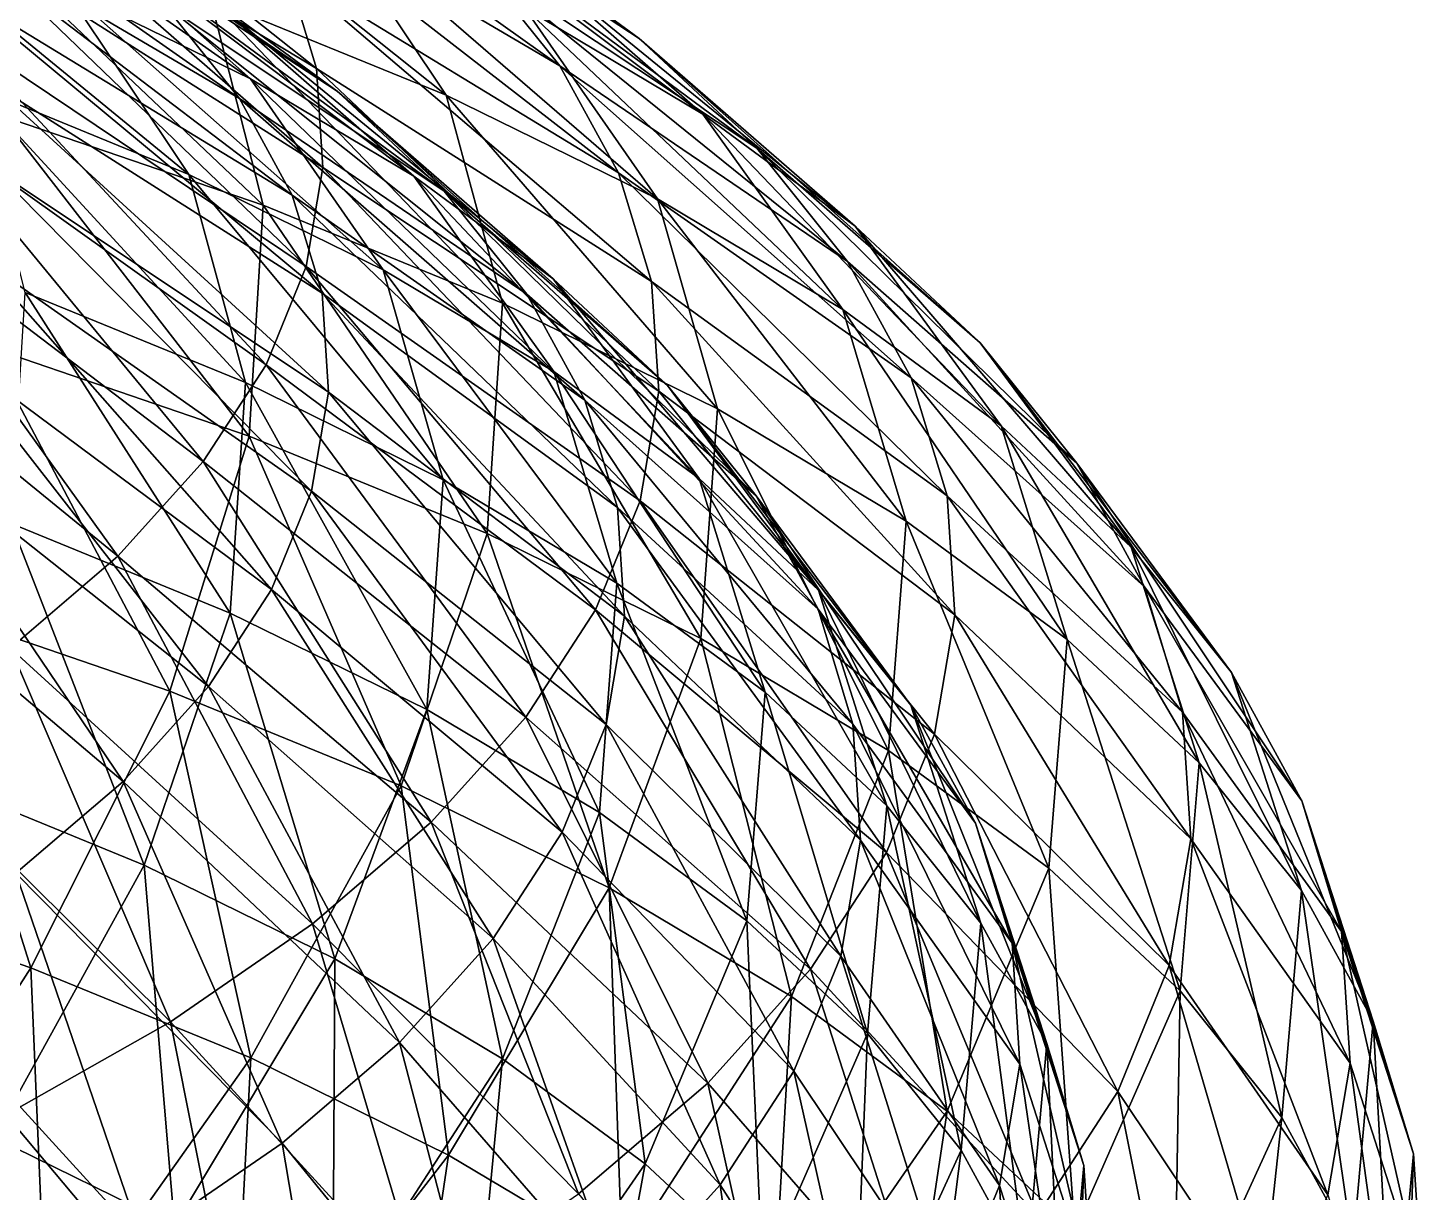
# Model space of a CAD drawing. Header units: metres. Extents: x -644 to 621, y -139 to 1855.
# Drawn here: x 410.3 to 621.3, y 595.2 to 771.5 of the extents above; entities that cross this region are included whole.
import ezdxf

# ---------------------------------------------------------------- set-up
doc = ezdxf.new("R2010")
doc.units = ezdxf.units.M

msp = doc.modelspace()

# ---------------------------------------------------------------- linework, layer by layer
for points in [[(449.4587, 780.2019, -4606.6455), (396.79178, 810.66254, -4627.575), (453.9648, 765.3561, -4644.055), (453.9649, 765.3562, -4644.055)], [(453.9648, 765.3561, -4644.055), (396.79178, 810.66254, -4627.575), (400.78452, 797.50806, -4660.723), (400.7846, 797.5082, -4660.723)], [(481.13318, 785.8566, -4395.38), (441.82788, 811.54175, -4428.7095), (502.80914, 769.9182, -4436.06), (502.80923, 769.91833, -4436.06)], [(502.80914, 769.9182, -4436.06), (441.82788, 811.54175, -4428.7095), (461.78174, 796.8697, -4466.1577), (461.78183, 796.8698, -4466.1577)], [(478.1545, 781.5728, -4505.0645), (430.036, 809.0656, -4533.585), (490.82166, 765.7676, -4545.134), (490.82175, 765.7677, -4545.134)], [(490.82166, 765.7676, -4545.134), (430.036, 809.0656, -4533.585), (441.46216, 794.8088, -4569.7285), (441.46225, 794.8089, -4569.7285)], [(430.8501, 775.0832, -4519.903), (382.73157, 802.5759, -4548.4233), (442.2866, 760.8135, -4556.079), (442.28668, 760.8136, -4556.079)], [(442.2866, 760.8135, -4556.079), (382.73157, 802.5759, -4548.4233), (392.9271, 789.8546, -4580.6743), (392.9272, 789.85474, -4580.6743)], [(415.77814, 777.6463, -4314.9614), (387.88315, 803.191, -4348.9946), (443.95065, 763.79706, -4350.5967), (443.95074, 763.7972, -4350.5967)], [(443.95065, 763.79706, -4350.5967), (387.88315, 803.191, -4348.9946), (414.22852, 790.23987, -4382.319), (414.2286, 790.24, -4382.319)], [(437.358, 776.4554, -4417.636), (398.05273, 802.1405, -4450.966), (457.0954, 761.94244, -4454.6787), (457.0955, 761.94257, -4454.6787)], [(457.0954, 761.94244, -4454.6787), (398.05273, 802.1405, -4450.966), (416.068, 788.8939, -4484.776), (416.06808, 788.89404, -4484.776)], [(437.92142, 775.93475, -4220.918), (420.41315, 803.7066, -4249.678), (473.5702, 761.3416, -4258.6504), (473.57028, 761.34174, -4258.6504)], [(473.5702, 761.3416, -4258.6504), (420.41315, 803.7066, -4249.678), (454.69403, 789.67346, -4285.963), (454.69412, 789.6736, -4285.963)], [(485.4541, 774.5521, -4324.8716), (455.73196, 800.995, -4356.5933), (512.45935, 758.4578, -4366.1074), (512.4595, 758.45795, -4366.1074)], [(512.45935, 758.4578, -4366.1074), (455.73196, 800.995, -4356.5933), (481.13318, 785.8566, -4395.38), (481.13327, 785.85675, -4395.38)], [(453.9648, 765.3561, -4644.055), (400.78452, 797.50806, -4660.723), (454.94623, 750.3844, -4681.673), (454.94632, 750.3845, -4681.673)], [(454.94623, 750.3844, -4681.673), (400.78452, 797.50806, -4660.723), (401.6541, 784.24207, -4694.0547), (401.6542, 784.2422, -4694.0547)], [(502.80914, 769.9182, -4436.06), (461.78174, 796.8697, -4466.1577), (520.5951, 753.30115, -4478.325), (520.5952, 753.3013, -4478.325)], [(520.5951, 753.30115, -4478.325), (461.78174, 796.8697, -4466.1577), (478.1545, 781.5728, -4505.0645), (478.1546, 781.57294, -4505.0645)], [(490.82166, 765.7676, -4545.134), (441.46216, 794.8088, -4569.7285), (499.68668, 749.5743, -4586.06), (499.68677, 749.5744, -4586.06)], [(499.68668, 749.5743, -4586.06), (441.46216, 794.8088, -4569.7285), (449.4587, 780.2019, -4606.6455), (449.4588, 780.202, -4606.6455)], [(401.88937, 762.7271, -4252.9683), (384.3811, 790.499, -4281.729), (434.65433, 749.31445, -4287.649), (434.65442, 749.3146, -4287.649)], [(434.65433, 749.31445, -4287.649), (384.3811, 790.499, -4281.729), (415.77814, 777.6463, -4314.9614), (415.77823, 777.6464, -4314.9614)], [(442.2866, 760.8135, -4556.079), (392.9271, 789.8546, -4580.6743), (450.29037, 746.19336, -4593.03), (450.29047, 746.1935, -4593.03)], [(450.29037, 746.19336, -4593.03), (392.9271, 789.8546, -4580.6743), (400.06238, 776.821, -4613.615), (400.06247, 776.8211, -4613.615)], [(406.1819, 758.2396, -4165.3447), (398.88278, 789.2853, -4186.2), (445.8817, 744.66296, -4200.6504), (445.8818, 744.6631, -4200.6504)], [(445.8817, 744.66296, -4200.6504), (398.88278, 789.2853, -4186.2), (437.92142, 775.93475, -4220.918), (437.9215, 775.9349, -4220.918)], [(443.95065, 763.79706, -4350.5967), (414.22852, 790.23987, -4382.319), (468.6841, 749.0566, -4388.364), (468.6842, 749.0567, -4388.364)], [(468.6841, 749.0566, -4388.364), (414.22852, 790.23987, -4382.319), (437.358, 776.4554, -4417.636), (437.3581, 776.4555, -4417.636)], [(473.5702, 761.3416, -4258.6504), (454.69403, 789.67346, -4285.963), (505.55765, 745.61694, -4299.1113), (505.55774, 745.61707, -4299.1113)], [(505.55765, 745.61694, -4299.1113), (454.69403, 789.67346, -4285.963), (485.4541, 774.5521, -4324.8716), (485.4542, 774.55225, -4324.8716)], [(457.0954, 761.94244, -4454.6787), (416.068, 788.8939, -4484.776), (473.2906, 746.8115, -4493.1636), (473.29068, 746.81165, -4493.1636)], [(473.2906, 746.8115, -4493.1636), (416.068, 788.8939, -4484.776), (430.8501, 775.0832, -4519.903), (430.8502, 775.0833, -4519.903)], [(512.45935, 758.4578, -4366.1074), (481.13318, 785.8566, -4395.38), (535.504, 741.51294, -4409.3564), (535.50415, 741.51306, -4409.3564)], [(535.504, 741.51294, -4409.3564), (481.13318, 785.8566, -4395.38), (502.80914, 769.9182, -4436.06), (502.80923, 769.91833, -4436.06)], [(452.39545, 735.40076, -4719.2114), (401.6541, 784.24207, -4694.0547), (399.39392, 770.96545, -4727.317), (399.394, 770.9656, -4727.317)], [(454.94623, 750.3844, -4681.673), (401.6541, 784.24207, -4694.0547), (452.39545, 735.40076, -4719.2114), (452.39554, 735.4009, -4719.2114)], [(520.5951, 753.30115, -4478.325), (478.1545, 781.5728, -4505.0645), (534.35547, 736.13184, -4521.8525), (534.3556, 736.13196, -4521.8525)], [(534.35547, 736.13184, -4521.8525), (478.1545, 781.5728, -4505.0645), (490.82166, 765.7676, -4545.134), (490.82175, 765.7677, -4545.134)], [(499.68668, 749.5743, -4586.06), (449.4587, 780.2019, -4606.6455), (504.68222, 733.1161, -4627.5327), (504.6823, 733.1162, -4627.5327)], [(504.68222, 733.1161, -4627.5327), (449.4587, 780.2019, -4606.6455), (453.9648, 765.3561, -4644.055), (453.9649, 765.3562, -4644.055)], [(450.29037, 746.19336, -4593.03), (400.06238, 776.821, -4613.615), (454.80057, 731.33417, -4630.473), (454.80066, 731.3343, -4630.473)], [(454.80057, 731.33417, -4630.473), (400.06238, 776.821, -4613.615), (404.08316, 763.57416, -4646.9956), (404.08325, 763.5743, -4646.9956)], [(434.65433, 749.31445, -4287.649), (415.77814, 777.6463, -4314.9614), (464.05417, 734.8618, -4324.8364), (464.05426, 734.86194, -4324.8364)], [(464.05417, 734.8618, -4324.8364), (415.77814, 777.6463, -4314.9614), (443.95065, 763.79706, -4350.5967), (443.95074, 763.7972, -4350.5967)], [(473.2906, 746.8115, -4493.1636), (430.8501, 775.0832, -4519.903), (485.82034, 731.1777, -4532.798), (485.82043, 731.1778, -4532.798)], [(485.82034, 731.1777, -4532.798), (430.8501, 775.0832, -4519.903), (442.2866, 760.8135, -4556.079), (442.28668, 760.8136, -4556.079)], [(468.6841, 749.0566, -4388.364), (437.358, 776.4554, -4417.636), (489.79034, 733.5372, -4427.9746), (489.79044, 733.5373, -4427.9746)], [(489.79034, 733.5372, -4427.9746), (437.358, 776.4554, -4417.636), (457.0954, 761.94244, -4454.6787), (457.0955, 761.94257, -4454.6787)], [(445.8817, 744.66296, -4200.6504), (437.92142, 775.93475, -4220.918), (482.1342, 729.82263, -4239.022), (482.13428, 729.82275, -4239.022)], [(482.1342, 729.82263, -4239.022), (437.92142, 775.93475, -4220.918), (473.5702, 761.3416, -4258.6504), (473.57028, 761.34174, -4258.6504)], [(505.55765, 745.61694, -4299.1113), (485.4541, 774.5521, -4324.8716), (533.6405, 728.8804, -4341.9927), (533.6406, 728.8805, -4341.9927)], [(533.6405, 728.8804, -4341.9927), (485.4541, 774.5521, -4324.8716), (512.45935, 758.4578, -4366.1074), (512.4595, 758.45795, -4366.1074)], [(446.33185, 720.51917, -4756.386), (399.39392, 770.96545, -4727.317), (394.02115, 757.77924, -4760.2563), (394.02124, 757.77936, -4760.2563)], [(452.39545, 735.40076, -4719.2114), (399.39392, 770.96545, -4727.317), (446.33185, 720.51917, -4756.386), (446.33194, 720.5193, -4756.386)], [(535.504, 741.51294, -4409.3564), (502.80914, 769.9182, -4436.06), (554.4131, 723.84656, -4454.29), (554.4132, 723.8467, -4454.29)], [(554.4131, 723.84656, -4454.29), (502.80914, 769.9182, -4436.06), (520.5951, 753.30115, -4478.325), (520.5952, 753.3013, -4478.325)], [(504.68222, 733.1161, -4627.5327), (453.9648, 765.3561, -4644.055), (505.77023, 716.5183, -4669.236), (505.77032, 716.51843, -4669.236)], [(505.77023, 716.5183, -4669.236), (453.9648, 765.3561, -4644.055), (454.94623, 750.3844, -4681.673), (454.94632, 750.3845, -4681.673)], [(534.35547, 736.13184, -4521.8525), (490.82166, 765.7676, -4545.134), (543.98566, 718.5409, -4566.3115), (543.9858, 718.541, -4566.3115)], [(543.98566, 718.5409, -4566.3115), (490.82166, 765.7676, -4545.134), (499.68668, 749.5743, -4586.06), (499.68677, 749.5744, -4586.06)], [(409.8496, 731.4553, -4232.7007), (401.88937, 762.7271, -4252.9683), (443.2183, 717.79553, -4268.0205), (443.21838, 717.79565, -4268.0205)], [(443.2183, 717.79553, -4268.0205), (401.88937, 762.7271, -4252.9683), (434.65433, 749.31445, -4287.649), (434.65442, 749.3146, -4287.649)], [(454.80057, 731.33417, -4630.473), (404.08316, 763.57416, -4646.9956), (455.78284, 716.3489, -4668.1245), (455.78293, 716.349, -4668.1245)], [(455.78284, 716.3489, -4668.1245), (404.08316, 763.57416, -4646.9956), (404.95883, 750.21497, -4680.5615), (404.95892, 750.2151, -4680.5615)], [(464.05417, 734.8618, -4324.8364), (443.95065, 763.79706, -4350.5967), (489.8652, 719.4792, -4364.249), (489.8653, 719.4793, -4364.249)], [(489.8652, 719.4792, -4364.249), (443.95065, 763.79706, -4350.5967), (468.6841, 749.0566, -4388.364), (468.6842, 749.0567, -4388.364)], [(489.79034, 733.5372, -4427.9746), (457.0954, 761.94244, -4454.6787), (507.10876, 717.3569, -4469.1284), (507.10886, 717.357, -4469.1284)], [(507.10876, 717.3569, -4469.1284), (457.0954, 761.94244, -4454.6787), (473.2906, 746.8115, -4493.1636), (473.29068, 746.81165, -4493.1636)], [(485.82034, 731.1777, -4532.798), (442.2866, 760.8135, -4556.079), (494.58926, 715.16, -4573.281), (494.58936, 715.1601, -4573.281)], [(494.58926, 715.16, -4573.281), (442.2866, 760.8135, -4556.079), (450.29037, 746.19336, -4593.03), (450.29047, 746.1935, -4593.03)], [(482.1342, 729.82263, -4239.022), (473.5702, 761.3416, -4258.6504), (514.6634, 713.83167, -4280.168), (514.6635, 713.8318, -4280.168)], [(514.6634, 713.83167, -4280.168), (473.5702, 761.3416, -4258.6504), (505.55765, 745.61694, -4299.1113), (505.55774, 745.61707, -4299.1113)], [(436.80157, 705.85284, -4792.9136), (394.02115, 757.77924, -4760.2563), (385.57666, 744.7839, -4792.622), (385.57675, 744.784, -4792.622)], [(446.33185, 720.51917, -4756.386), (394.02115, 757.77924, -4760.2563), (436.80157, 705.85284, -4792.9136), (436.80167, 705.85297, -4792.9136)], [(404.2876, 723.19824, -4154.2383), (406.1819, 758.2396, -4165.3447), (443.76532, 709.6975, -4189.3457), (443.7654, 709.69763, -4189.3457)], [(443.76532, 709.6975, -4189.3457), (406.1819, 758.2396, -4165.3447), (445.8817, 744.66296, -4200.6504), (445.8818, 744.6631, -4200.6504)], [(533.6405, 728.8804, -4341.9927), (512.45935, 758.4578, -4366.1074), (557.60486, 711.2594, -4386.968), (557.605, 711.2595, -4386.968)], [(557.60486, 711.2594, -4386.968), (512.45935, 758.4578, -4366.1074), (535.504, 741.51294, -4409.3564), (535.50415, 741.51306, -4409.3564)], [(554.4131, 723.84656, -4454.29), (520.5951, 753.30115, -4478.325), (569.0425, 705.59296, -4500.5664), (569.0426, 705.5931, -4500.5664)], [(569.0425, 705.59296, -4500.5664), (520.5951, 753.30115, -4478.325), (534.35547, 736.13184, -4521.8525), (534.3556, 736.13196, -4521.8525)], [(453.22974, 701.3517, -4705.6973), (404.95883, 750.21497, -4680.5615), (402.6828, 736.8451, -4714.057), (402.6829, 736.8452, -4714.057)], [(455.78284, 716.3489, -4668.1245), (404.95883, 750.21497, -4680.5615), (453.22974, 701.3517, -4705.6973), (453.22983, 701.3518, -4705.6973)], [(443.2183, 717.79553, -4268.0205), (434.65433, 749.31445, -4287.649), (473.15988, 703.0766, -4305.8936), (473.15997, 703.0767, -4305.8936)], [(473.15988, 703.0766, -4305.8936), (434.65433, 749.31445, -4287.649), (464.05417, 734.8618, -4324.8364), (464.05426, 734.86194, -4324.8364)], [(502.94235, 699.9073, -4710.8516), (454.94623, 750.3844, -4681.673), (452.39545, 735.40076, -4719.2114), (452.39554, 735.4009, -4719.2114)], [(505.77023, 716.5183, -4669.236), (454.94623, 750.3844, -4681.673), (502.94235, 699.9073, -4710.8516), (502.94244, 699.9074, -4710.8516)], [(543.98566, 718.5409, -4566.3115), (499.68668, 749.5743, -4586.06), (549.41235, 700.66223, -4611.3633), (549.4125, 700.66235, -4611.3633)], [(549.41235, 700.66223, -4611.3633), (499.68668, 749.5743, -4586.06), (504.68222, 733.1161, -4627.5327), (504.6823, 733.1162, -4627.5327)], [(489.8652, 719.4792, -4364.249), (468.6841, 749.0566, -4388.364), (511.89096, 703.2836, -4405.586), (511.89105, 703.28375, -4405.586)], [(511.89096, 703.2836, -4405.586), (468.6841, 749.0566, -4388.364), (489.79034, 733.5372, -4427.9746), (489.79044, 733.5373, -4427.9746)], [(494.58926, 715.16, -4573.281), (450.29037, 746.19336, -4593.03), (499.5306, 698.8803, -4614.3037), (499.5307, 698.88043, -4614.3037)], [(499.5306, 698.8803, -4614.3037), (450.29037, 746.19336, -4593.03), (454.80057, 731.33417, -4630.473), (454.80066, 731.3343, -4630.473)], [(507.10876, 717.3569, -4469.1284), (473.2906, 746.8115, -4493.1636), (520.5074, 700.63885, -4511.5117), (520.5075, 700.639, -4511.5117)], [(520.5074, 700.63885, -4511.5117), (473.2906, 746.8115, -4493.1636), (485.82034, 731.1777, -4532.798), (485.82043, 731.1778, -4532.798)], [(514.6634, 713.83167, -4280.168), (505.55765, 745.61694, -4299.1113), (543.2218, 696.8117, -4323.7754), (543.2219, 696.8118, -4323.7754)], [(543.2218, 696.8117, -4323.7754), (505.55765, 745.61694, -4299.1113), (533.6405, 728.8804, -4341.9927), (533.6406, 728.8805, -4341.9927)], [(423.87726, 691.5135, -4828.5156), (385.57666, 744.7839, -4792.622), (374.12476, 732.0781, -4824.1685), (374.12485, 732.07825, -4824.1685)], [(436.80157, 705.85284, -4792.9136), (385.57666, 744.7839, -4792.622), (423.87726, 691.5135, -4828.5156), (423.87735, 691.5136, -4828.5156)], [(443.76532, 709.6975, -4189.3457), (445.8817, 744.66296, -4200.6504), (479.8151, 694.9402, -4227.503), (479.8152, 694.9403, -4227.503)], [(479.8151, 694.9402, -4227.503), (445.8817, 744.66296, -4200.6504), (482.1342, 729.82263, -4239.022), (482.13428, 729.82275, -4239.022)], [(557.60486, 711.2594, -4386.968), (535.504, 741.51294, -4409.3564), (577.2684, 692.88806, -4433.6943), (577.2685, 692.8882, -4433.6943)], [(577.2684, 692.88806, -4433.6943), (535.504, 741.51294, -4409.3564), (554.4131, 723.84656, -4454.29), (554.4132, 723.8467, -4454.29)], [(447.16068, 686.4566, -4742.9053), (402.6828, 736.8451, -4714.057), (397.2723, 723.56635, -4747.2275), (397.2724, 723.56647, -4747.2275)], [(453.22974, 701.3517, -4705.6973), (402.6828, 736.8451, -4714.057), (447.16068, 686.4566, -4742.9053), (447.16077, 686.4567, -4742.9053)], [(496.2202, 683.4094, -4752.064), (452.39545, 735.40076, -4719.2114), (446.33185, 720.51917, -4756.386), (446.33194, 720.5193, -4756.386)], [(502.94235, 699.9073, -4710.8516), (452.39545, 735.40076, -4719.2114), (496.2202, 683.4094, -4752.064), (496.2203, 683.40955, -4752.064)], [(473.15988, 703.0766, -4305.8936), (464.05417, 734.8618, -4324.8364), (499.44656, 687.4105, -4346.0317), (499.44666, 687.41064, -4346.0317)], [(499.44656, 687.4105, -4346.0317), (464.05417, 734.8618, -4324.8364), (489.8652, 719.4792, -4364.249), (489.8653, 719.4793, -4364.249)], [(569.0425, 705.59296, -4500.5664), (534.35547, 736.13184, -4521.8525), (579.28076, 686.89124, -4547.833), (579.2809, 686.89136, -4547.833)], [(579.28076, 686.89124, -4547.833), (534.35547, 736.13184, -4521.8525), (543.98566, 718.5409, -4566.3115), (543.9858, 718.541, -4566.3115)], [(511.89096, 703.2836, -4405.586), (489.79034, 733.5372, -4427.9746), (529.96387, 686.3984, -4448.5327), (529.964, 686.3985, -4448.5327)], [(529.96387, 686.3984, -4448.5327), (489.79034, 733.5372, -4427.9746), (507.10876, 717.3569, -4469.1284), (507.10886, 717.357, -4469.1284)], [(549.41235, 700.66223, -4611.3633), (504.68222, 733.1161, -4627.5327), (550.5942, 682.63196, -4656.6655), (550.5943, 682.6321, -4656.6655)], [(550.5942, 682.63196, -4656.6655), (504.68222, 733.1161, -4627.5327), (505.77023, 716.5183, -4669.236), (505.77032, 716.51843, -4669.236)], [(423.87726, 691.5135, -4828.5156), (374.12476, 732.0781, -4824.1685), (407.65717, 677.6102, -4862.922), (407.65726, 677.61035, -4862.922)], [(407.73328, 696.48987, -4221.3965), (409.8496, 731.4553, -4232.7007), (440.8992, 682.9131, -4256.5015), (440.8993, 682.9132, -4256.5015)], [(440.8992, 682.9131, -4256.5015), (409.8496, 731.4553, -4232.7007), (443.2183, 717.79553, -4268.0205), (443.21838, 717.79565, -4268.0205)], [(499.5306, 698.8803, -4614.3037), (454.80057, 731.33417, -4630.473), (500.60678, 682.4625, -4655.554), (500.60687, 682.46265, -4655.554)], [(500.60678, 682.4625, -4655.554), (454.80057, 731.33417, -4630.473), (455.78284, 716.3489, -4668.1245), (455.78293, 716.349, -4668.1245)], [(520.5074, 700.63885, -4511.5117), (485.82034, 731.1777, -4532.798), (529.88446, 683.5103, -4554.8022), (529.8846, 683.51044, -4554.8022)], [(529.88446, 683.5103, -4554.8022), (485.82034, 731.1777, -4532.798), (494.58926, 715.16, -4573.281), (494.58936, 715.1601, -4573.281)], [(479.8151, 694.9402, -4227.503), (482.1342, 729.82263, -4239.022), (512.16235, 679.03864, -4268.419), (512.1625, 679.03876, -4268.419)], [(512.16235, 679.03864, -4268.419), (482.1342, 729.82263, -4239.022), (514.6634, 713.83167, -4280.168), (514.6635, 713.8318, -4280.168)], [(543.2218, 696.8117, -4323.7754), (533.6405, 728.8804, -4341.9927), (567.592, 678.89233, -4369.512), (567.5921, 678.89246, -4369.512)], [(567.592, 678.89233, -4369.512), (533.6405, 728.8804, -4341.9927), (557.60486, 711.2594, -4386.968), (557.605, 711.2595, -4386.968)], [(437.62183, 671.7771, -4779.466), (397.2723, 723.56635, -4747.2275), (388.7685, 710.4797, -4779.821), (388.7686, 710.4798, -4779.821)], [(393.36176, 684.2317, -4152.708), (404.2876, 723.19824, -4154.2383), (431.7499, 671.1036, -4186.8467), (431.75, 671.1037, -4186.8467)], [(447.16068, 686.4566, -4742.9053), (397.2723, 723.56635, -4747.2275), (437.62183, 671.7771, -4779.466), (437.62192, 671.7772, -4779.466)], [(431.7499, 671.1036, -4186.8467), (404.2876, 723.19824, -4154.2383), (443.76532, 709.6975, -4189.3457), (443.7654, 709.69763, -4189.3457)], [(577.2684, 692.88806, -4433.6943), (554.4131, 723.84656, -4454.29), (592.48145, 673.9061, -4481.817), (592.48157, 673.90625, -4481.817)], [(592.48145, 673.9061, -4481.817), (554.4131, 723.84656, -4454.29), (569.0425, 705.59296, -4500.5664), (569.0426, 705.5931, -4500.5664)], [(485.6549, 667.15027, -4792.5586), (446.33185, 720.51917, -4756.386), (436.80157, 705.85284, -4792.9136), (436.80167, 705.85297, -4792.9136)], [(496.2202, 683.4094, -4752.064), (446.33185, 720.51917, -4756.386), (485.6549, 667.15027, -4792.5586), (485.655, 667.1504, -4792.5586)], [(440.8992, 682.9131, -4256.5015), (443.2183, 717.79553, -4268.0205), (470.65887, 668.28357, -4294.1445), (470.65897, 668.2837, -4294.1445)], [(470.65887, 668.28357, -4294.1445), (443.2183, 717.79553, -4268.0205), (473.15988, 703.0766, -4305.8936), (473.15997, 703.0767, -4305.8936)], [(499.44656, 687.4105, -4346.0317), (489.8652, 719.4792, -4364.249), (521.87823, 670.9165, -4388.1304), (521.87836, 670.9166, -4388.1304)], [(521.87823, 670.9165, -4388.1304), (489.8652, 719.4792, -4364.249), (511.89096, 703.2836, -4405.586), (511.89105, 703.28375, -4405.586)], [(579.28076, 686.89124, -4547.833), (543.98566, 718.5409, -4566.3115), (585.0502, 667.88354, -4595.73), (585.0503, 667.88367, -4595.73)], [(585.0502, 667.88354, -4595.73), (543.98566, 718.5409, -4566.3115), (549.41235, 700.66223, -4611.3633), (549.4125, 700.66235, -4611.3633)], [(497.80963, 666.0317, -4696.7188), (455.78284, 716.3489, -4668.1245), (453.22974, 701.3517, -4705.6973), (453.22983, 701.3518, -4705.6973)], [(500.60678, 682.4625, -4655.554), (455.78284, 716.3489, -4668.1245), (497.80963, 666.0317, -4696.7188), (497.80972, 666.0318, -4696.7188)], [(547.5223, 664.5873, -4701.873), (505.77023, 716.5183, -4669.236), (502.94235, 699.9073, -4710.8516), (502.94244, 699.9074, -4710.8516)], [(550.5942, 682.63196, -4656.6655), (505.77023, 716.5183, -4669.236), (547.5223, 664.5873, -4701.873), (547.5224, 664.5874, -4701.873)], [(529.96387, 686.3984, -4448.5327), (507.10876, 717.3569, -4469.1284), (543.9464, 668.95197, -4492.762), (543.94653, 668.9521, -4492.762)], [(543.9464, 668.95197, -4492.762), (507.10876, 717.3569, -4469.1284), (520.5074, 700.63885, -4511.5117), (520.5075, 700.639, -4511.5117)], [(529.88446, 683.5103, -4554.8022), (494.58926, 715.16, -4573.281), (535.16846, 666.10156, -4598.67), (535.1686, 666.1017, -4598.67)], [(535.16846, 666.10156, -4598.67), (494.58926, 715.16, -4573.281), (499.5306, 698.8803, -4614.3037), (499.5307, 698.88043, -4614.3037)], [(512.16235, 679.03864, -4268.419), (514.6634, 713.83167, -4280.168), (540.56104, 662.1139, -4311.7827), (540.56116, 662.114, -4311.7827)], [(540.56104, 662.1139, -4311.7827), (514.6634, 713.83167, -4280.168), (543.2218, 696.8117, -4323.7754), (543.2219, 696.8118, -4323.7754)], [(567.592, 678.89233, -4369.512), (557.60486, 711.2594, -4386.968), (587.5885, 660.20984, -4417.0303), (587.5886, 660.20996, -4417.0303)], [(587.5885, 660.20984, -4417.0303), (557.60486, 711.2594, -4386.968), (577.2684, 692.88806, -4433.6943), (577.2685, 692.8882, -4433.6943)], [(424.68582, 657.42474, -4815.1006), (388.7685, 710.4797, -4779.821), (377.23615, 697.68475, -4811.589), (377.23624, 697.6849, -4811.589)], [(437.62183, 671.7771, -4779.466), (388.7685, 710.4797, -4779.821), (424.68582, 657.42474, -4815.1006), (424.6859, 657.42487, -4815.1006)], [(431.7499, 671.1036, -4186.8467), (443.76532, 709.6975, -4189.3457), (466.80466, 656.7536, -4223.9507), (466.80475, 656.7537, -4223.9507)], [(466.80466, 656.7536, -4223.9507), (443.76532, 709.6975, -4189.3457), (479.8151, 694.9402, -4227.503), (479.8152, 694.9403, -4227.503)], [(471.3269, 651.25354, -4832.0273), (436.80157, 705.85284, -4792.9136), (423.87726, 691.5135, -4828.5156), (423.87735, 691.5136, -4828.5156)], [(485.6549, 667.15027, -4792.5586), (436.80157, 705.85284, -4792.9136), (471.3269, 651.25354, -4832.0273), (471.327, 651.25366, -4832.0273)], [(592.48145, 673.9061, -4481.817), (569.0425, 705.59296, -4500.5664), (603.1283, 654.4581, -4530.969), (603.1284, 654.45825, -4530.969)], [(603.1283, 654.4581, -4530.969), (569.0425, 705.59296, -4500.5664), (579.28076, 686.89124, -4547.833), (579.2809, 686.89136, -4547.833)], [(470.65887, 668.28357, -4294.1445), (473.15988, 703.0766, -4305.8936), (496.78586, 652.71265, -4334.039), (496.78595, 652.71277, -4334.039)], [(496.78586, 652.71265, -4334.039), (473.15988, 703.0766, -4305.8936), (499.44656, 687.4105, -4346.0317), (499.44666, 687.41064, -4346.0317)], [(521.87823, 670.9165, -4388.1304), (511.89096, 703.2836, -4405.586), (540.2841, 653.72015, -4431.8687), (540.28424, 653.7203, -4431.8687)], [(540.2841, 653.72015, -4431.8687), (511.89096, 703.2836, -4405.586), (529.96387, 686.3984, -4448.5327), (529.964, 686.3985, -4448.5327)], [(491.1604, 649.7127, -4737.484), (453.22974, 701.3517, -4705.6973), (447.16068, 686.4566, -4742.9053), (447.16077, 686.4567, -4742.9053)], [(497.80963, 666.0317, -4696.7188), (453.22974, 701.3517, -4705.6973), (491.1604, 649.7127, -4737.484), (491.1605, 649.7128, -4737.484)], [(585.0502, 667.88354, -4595.73), (549.41235, 700.66223, -4611.3633), (586.30664, 648.71466, -4643.8926), (586.30676, 648.7148, -4643.8926)], [(586.30664, 648.71466, -4643.8926), (549.41235, 700.66223, -4611.3633), (550.5942, 682.63196, -4656.6655), (550.5943, 682.6321, -4656.6655)], [(540.22, 646.6655, -4746.642), (502.94235, 699.9073, -4710.8516), (496.2202, 683.4094, -4752.064), (496.2203, 683.40955, -4752.064)], [(535.16846, 666.10156, -4598.67), (499.5306, 698.8803, -4614.3037), (536.31934, 648.5452, -4642.7812), (536.31946, 648.54535, -4642.7812)], [(536.31934, 648.5452, -4642.7812), (499.5306, 698.8803, -4614.3037), (500.60678, 682.4625, -4655.554), (500.60687, 682.46265, -4655.554)], [(547.5223, 664.5873, -4701.873), (502.94235, 699.9073, -4710.8516), (540.22, 646.6655, -4746.642), (540.2201, 646.66565, -4746.642)], [(543.9464, 668.95197, -4492.762), (520.5074, 700.63885, -4511.5117), (553.73193, 651.0772, -4537.939), (553.73206, 651.07733, -4537.939)], [(553.73193, 651.0772, -4537.939), (520.5074, 700.63885, -4511.5117), (529.88446, 683.5103, -4554.8022), (529.8846, 683.51044, -4554.8022)], [(424.68582, 657.42474, -4815.1006), (377.23615, 697.68475, -4811.589), (408.451, 643.5089, -4849.5376), (408.45108, 643.50903, -4849.5376)], [(395.71783, 657.89594, -4218.8975), (407.73328, 696.48987, -4221.3965), (427.8888, 644.72644, -4252.949), (427.8889, 644.72656, -4252.949)], [(427.8888, 644.72644, -4252.949), (407.73328, 696.48987, -4221.3965), (440.8992, 682.9131, -4256.5015), (440.8993, 682.9132, -4256.5015)], [(540.56104, 662.1139, -4311.7827), (543.2218, 696.8117, -4323.7754), (564.7949, 644.2947, -4357.2637), (564.79504, 644.2948, -4357.2637)], [(564.7949, 644.2947, -4357.2637), (543.2218, 696.8117, -4323.7754), (567.592, 678.89233, -4369.512), (567.5921, 678.89246, -4369.512)], [(466.80466, 656.7536, -4223.9507), (479.8151, 694.9402, -4227.503), (498.25906, 641.29095, -4263.7373), (498.25916, 641.2911, -4263.7373)], [(498.25906, 641.29095, -4263.7373), (479.8151, 694.9402, -4227.503), (512.16235, 679.03864, -4268.419), (512.1625, 679.03876, -4268.419)], [(587.5885, 660.20984, -4417.0303), (577.2684, 692.88806, -4433.6943), (603.05927, 640.90643, -4465.968), (603.0594, 640.90656, -4465.968)], [(603.05927, 640.90643, -4465.968), (577.2684, 692.88806, -4433.6943), (592.48145, 673.9061, -4481.817), (592.48157, 673.90625, -4481.817)], [(453.34512, 635.8402, -4870.1704), (423.87726, 691.5135, -4828.5156), (407.65717, 677.6102, -4862.922), (407.65726, 677.61035, -4862.922)], [(471.3269, 651.25354, -4832.0273), (423.87726, 691.5135, -4828.5156), (453.34512, 635.8402, -4870.1704), (453.3452, 635.84033, -4870.1704)], [(480.70963, 633.6299, -4777.539), (447.16068, 686.4566, -4742.9053), (437.62183, 671.7771, -4779.466), (437.62192, 671.7772, -4779.466)], [(491.1604, 649.7127, -4737.484), (447.16068, 686.4566, -4742.9053), (480.70963, 633.6299, -4777.539), (480.70972, 633.63, -4777.539)], [(496.78586, 652.71265, -4334.039), (499.44656, 687.4105, -4346.0317), (519.0812, 636.31885, -4375.882), (519.0813, 636.319, -4375.882)], [(519.0812, 636.31885, -4375.882), (499.44656, 687.4105, -4346.0317), (521.87823, 670.9165, -4388.1304), (521.87836, 670.9166, -4388.1304)], [(540.2841, 653.72015, -4431.8687), (529.96387, 686.3984, -4448.5327), (554.5242, 635.9523, -4476.9136), (554.5243, 635.9524, -4476.9136)], [(554.5242, 635.9523, -4476.9136), (529.96387, 686.3984, -4448.5327), (543.9464, 668.95197, -4492.762), (543.94653, 668.9521, -4492.762)], [(603.1283, 654.4581, -4530.969), (579.28076, 686.89124, -4547.833), (609.12787, 634.69196, -4580.778), (609.128, 634.6921, -4580.778)], [(609.12787, 634.69196, -4580.778), (579.28076, 686.89124, -4547.833), (585.0502, 667.88354, -4595.73), (585.0503, 667.88367, -4595.73)], [(374.19913, 641.68524, -4159.912), (393.36176, 684.2317, -4152.708), (410.70645, 629.2004, -4192.3784), (410.70654, 629.2005, -4192.3784)], [(410.70645, 629.2004, -4192.3784), (393.36176, 684.2317, -4152.708), (431.7499, 671.1036, -4186.8467), (431.75, 671.1037, -4186.8467)], [(427.8888, 644.72644, -4252.949), (440.8992, 682.9131, -4256.5015), (456.75565, 630.5358, -4289.463), (456.75574, 630.53595, -4289.463)], [(456.75565, 630.5358, -4289.463), (440.8992, 682.9131, -4256.5015), (470.65887, 668.28357, -4294.1445), (470.65897, 668.2837, -4294.1445)], [(528.7428, 629.00305, -4790.632), (496.2202, 683.4094, -4752.064), (485.6549, 667.15027, -4792.5586), (485.655, 667.1504, -4792.5586)], [(540.22, 646.6655, -4746.642), (496.2202, 683.4094, -4752.064), (528.7428, 629.00305, -4790.632), (528.7429, 629.0032, -4790.632)], [(533.3281, 630.97485, -4686.801), (500.60678, 682.4625, -4655.554), (497.80963, 666.0317, -4696.7188), (497.80972, 666.0318, -4696.7188)], [(536.31934, 648.5452, -4642.7812), (500.60678, 682.4625, -4655.554), (533.3281, 630.97485, -4686.801), (533.32825, 630.975, -4686.801)], [(553.73193, 651.0772, -4537.939), (529.88446, 683.5103, -4554.8022), (559.2462, 632.91003, -4583.718), (559.24634, 632.91016, -4583.718)], [(559.2462, 632.91003, -4583.718), (529.88446, 683.5103, -4554.8022), (535.16846, 666.10156, -4598.67), (535.1686, 666.1017, -4598.67)], [(583.0408, 629.5305, -4691.955), (550.5942, 682.63196, -4656.6655), (547.5223, 664.5873, -4701.873), (547.5224, 664.5874, -4701.873)], [(586.30664, 648.71466, -4643.8926), (550.5942, 682.63196, -4656.6655), (583.0408, 629.5305, -4691.955), (583.0409, 629.53064, -4691.955)], [(431.8466, 621.02765, -4906.6973), (407.65717, 677.6102, -4862.922), (388.26477, 664.24884, -4895.87), (388.26486, 664.24896, -4895.87)], [(453.34512, 635.8402, -4870.1704), (407.65717, 677.6102, -4862.922), (431.8466, 621.02765, -4906.6973), (431.84668, 621.0278, -4906.6973)], [(498.25906, 641.29095, -4263.7373), (512.16235, 679.03864, -4268.419), (525.874, 624.83325, -4305.9043), (525.87415, 624.8334, -4305.9043)], [(525.874, 624.83325, -4305.9043), (512.16235, 679.03864, -4268.419), (540.56104, 662.1139, -4311.7827), (540.56116, 662.114, -4311.7827)], [(564.7949, 644.2947, -4357.2637), (567.592, 678.89233, -4369.512), (584.6796, 625.7167, -4404.5156), (584.67975, 625.7168, -4404.5156)], [(584.6796, 625.7167, -4404.5156), (567.592, 678.89233, -4369.512), (587.5885, 660.20984, -4417.0303), (587.5886, 660.20996, -4417.0303)], [(603.05927, 640.90643, -4465.968), (592.48145, 673.9061, -4481.817), (613.8864, 621.129, -4515.9526), (613.88654, 621.12915, -4515.9526)], [(613.8864, 621.129, -4515.9526), (592.48145, 673.9061, -4481.817), (603.1283, 654.4581, -4530.969), (603.1284, 654.45825, -4530.969)], [(410.70645, 629.2004, -4192.3784), (431.7499, 671.1036, -4186.8467), (444.04364, 615.55347, -4227.664), (444.04373, 615.5536, -4227.664)], [(466.537, 617.9056, -4816.58), (437.62183, 671.7771, -4779.466), (424.68582, 657.42474, -4815.1006), (424.6859, 657.42487, -4815.1006)], [(444.04364, 615.55347, -4227.664), (431.7499, 671.1036, -4186.8467), (466.80466, 656.7536, -4223.9507), (466.80475, 656.7537, -4223.9507)], [(480.70963, 633.6299, -4777.539), (437.62183, 671.7771, -4779.466), (466.537, 617.9056, -4816.58), (466.53708, 617.9057, -4816.58)], [(519.0812, 636.31885, -4375.882), (521.87823, 670.9165, -4388.1304), (537.37524, 619.227, -4419.354), (537.37537, 619.2271, -4419.354)], [(537.37524, 619.227, -4419.354), (521.87823, 670.9165, -4388.1304), (540.2841, 653.72015, -4431.8687), (540.28424, 653.7203, -4431.8687)], [(456.75565, 630.5358, -4289.463), (470.65887, 668.28357, -4294.1445), (482.09885, 615.43207, -4328.1606), (482.09894, 615.4322, -4328.1606)], [(482.09885, 615.43207, -4328.1606), (470.65887, 668.28357, -4294.1445), (496.78586, 652.71265, -4334.039), (496.78595, 652.71277, -4334.039)], [(513.17816, 611.7343, -4833.5073), (485.6549, 667.15027, -4792.5586), (471.3269, 651.25354, -4832.0273), (471.327, 651.25366, -4832.0273)], [(528.7428, 629.00305, -4790.632), (485.6549, 667.15027, -4792.5586), (513.17816, 611.7343, -4833.5073), (513.1783, 611.73444, -4833.5073)], [(554.5242, 635.9523, -4476.9136), (543.9464, 668.95197, -4492.762), (564.4901, 617.74817, -4522.9224), (564.49023, 617.7483, -4522.9224)], [(564.4901, 617.74817, -4522.9224), (543.9464, 668.95197, -4492.762), (553.73193, 651.0772, -4537.939), (553.73206, 651.07733, -4537.939)], [(609.12787, 634.69196, -4580.778), (585.0502, 667.88354, -4595.73), (610.4345, 614.75824, -4630.8623), (610.43463, 614.75836, -4630.8623)], [(610.4345, 614.75824, -4630.8623), (585.0502, 667.88354, -4595.73), (586.30664, 648.71466, -4643.8926), (586.30676, 648.7148, -4643.8926)], [(526.2178, 613.5242, -4730.393), (497.80963, 666.0317, -4696.7188), (491.1604, 649.7127, -4737.484), (491.1605, 649.7128, -4737.484)], [(533.3281, 630.97485, -4686.801), (497.80963, 666.0317, -4696.7188), (526.2178, 613.5242, -4730.393), (526.2179, 613.5243, -4730.393)], [(559.2462, 632.91003, -4583.718), (535.16846, 666.10156, -4598.67), (560.44714, 614.5888, -4629.751), (560.44727, 614.5889, -4629.751)], [(560.44714, 614.5888, -4629.751), (535.16846, 666.10156, -4598.67), (536.31934, 648.5452, -4642.7812), (536.31946, 648.54535, -4642.7812)], [(431.8466, 621.02765, -4906.6973), (388.26477, 664.24884, -4895.87), (406.9947, 606.9285, -4941.3296), (406.99478, 606.92865, -4941.3296)], [(575.27734, 610.477, -4739.5513), (547.5223, 664.5873, -4701.873), (540.22, 646.6655, -4746.642), (540.2201, 646.66565, -4746.642)], [(583.0408, 629.5305, -4691.955), (547.5223, 664.5873, -4701.873), (575.27734, 610.477, -4739.5513), (575.27747, 610.4771, -4739.5513)], [(525.874, 624.83325, -4305.9043), (540.56104, 662.1139, -4311.7827), (549.4391, 607.50586, -4350.13), (549.4392, 607.506, -4350.13)], [(549.4391, 607.50586, -4350.13), (540.56104, 662.1139, -4311.7827), (564.7949, 644.2947, -4357.2637), (564.79504, 644.2948, -4357.2637)], [(584.6796, 625.7167, -4404.5156), (587.5885, 660.20984, -4417.0303), (600.0639, 606.5212, -4453.1797), (600.064, 606.5213, -4453.1797)], [(600.0639, 606.5212, -4453.1797), (587.5885, 660.20984, -4417.0303), (603.05927, 640.90643, -4465.968), (603.0594, 640.90656, -4465.968)], [(405.1278, 603.52637, -4256.6626), (395.71783, 657.89594, -4218.8975), (427.8888, 644.72644, -4252.949), (427.8889, 644.72656, -4252.949)], [(448.75027, 602.6594, -4854.3096), (424.68582, 657.42474, -4815.1006), (408.451, 643.5089, -4849.5376), (408.45108, 643.50903, -4849.5376)], [(466.537, 617.9056, -4816.58), (424.68582, 657.42474, -4815.1006), (448.75027, 602.6594, -4854.3096), (448.75037, 602.65955, -4854.3096)], [(444.04364, 615.55347, -4227.664), (466.80466, 656.7536, -4223.9507), (473.95697, 600.84845, -4265.5015), (473.95706, 600.8486, -4265.5015)], [(473.95697, 600.84845, -4265.5015), (466.80466, 656.7536, -4223.9507), (498.25906, 641.29095, -4263.7373), (498.25916, 641.2911, -4263.7373)], [(613.8864, 621.129, -4515.9526), (603.1283, 654.4581, -4530.969), (619.98755, 601.0282, -4566.6045), (619.9877, 601.0283, -4566.6045)], [(619.98755, 601.0282, -4566.6045), (603.1283, 654.4581, -4530.969), (609.12787, 634.69196, -4580.778), (609.128, 634.6921, -4580.778)], [(482.09885, 615.43207, -4328.1606), (496.78586, 652.71265, -4334.039), (503.72525, 599.5301, -4368.748), (503.72534, 599.5302, -4368.748)], [(503.72525, 599.5301, -4368.748), (496.78586, 652.71265, -4334.039), (519.0812, 636.31885, -4375.882), (519.0813, 636.319, -4375.882)], [(537.37524, 619.227, -4419.354), (540.2841, 653.72015, -4431.8687), (551.5288, 601.5671, -4464.1255), (551.52893, 601.5672, -4464.1255)], [(551.5288, 601.5671, -4464.1255), (540.2841, 653.72015, -4431.8687), (554.5242, 635.9523, -4476.9136), (554.5243, 635.9524, -4476.9136)], [(493.6444, 594.9907, -4874.9424), (471.3269, 651.25354, -4832.0273), (453.34512, 635.8402, -4870.1704), (453.3452, 635.84033, -4870.1704)], [(513.17816, 611.7343, -4833.5073), (471.3269, 651.25354, -4832.0273), (493.6444, 594.9907, -4874.9424), (493.6445, 594.99084, -4874.9424)], [(564.4901, 617.74817, -4522.9224), (553.73193, 651.0772, -4537.939), (570.10596, 599.2462, -4569.545), (570.1061, 599.24634, -4569.545)], [(570.10596, 599.2462, -4569.545), (553.73193, 651.0772, -4537.939), (559.2462, 632.91003, -4583.718), (559.24634, 632.91016, -4583.718)], [(515.0423, 596.326, -4773.226), (491.1604, 649.7127, -4737.484), (480.70963, 633.6299, -4777.539), (480.70972, 633.63, -4777.539)], [(526.2178, 613.5242, -4730.393), (491.1604, 649.7127, -4737.484), (515.0423, 596.326, -4773.226), (515.0424, 596.3261, -4773.226)], [(557.3257, 596.2529, -4675.688), (536.31934, 648.5452, -4642.7812), (533.3281, 630.97485, -4686.801), (533.32825, 630.975, -4686.801)], [(560.44714, 614.5888, -4629.751), (536.31934, 648.5452, -4642.7812), (557.3257, 596.2529, -4675.688), (557.3258, 596.25305, -4675.688)], [(607.0383, 594.80853, -4680.843), (586.30664, 648.71466, -4643.8926), (583.0408, 629.5305, -4691.955), (583.0409, 629.53064, -4691.955)], [(610.4345, 614.75824, -4630.8623), (586.30664, 648.71466, -4643.8926), (607.0383, 594.80853, -4680.843), (607.03845, 594.80865, -4680.843)], [(563.0754, 591.69916, -4786.319), (540.22, 646.6655, -4746.642), (528.7428, 629.00305, -4790.632), (528.7429, 629.0032, -4790.632)], [(575.27734, 610.477, -4739.5513), (540.22, 646.6655, -4746.642), (563.0754, 591.69916, -4786.319), (563.0755, 591.6993, -4786.319)], [(405.1278, 603.52637, -4256.6626), (427.8888, 644.72644, -4252.949), (432.45352, 590.0933, -4291.227), (432.4536, 590.09344, -4291.227)], [(432.45352, 590.0933, -4291.227), (427.8888, 644.72644, -4252.949), (456.75565, 630.5358, -4289.463), (456.75574, 630.53595, -4289.463)], [(549.4391, 607.50586, -4350.13), (564.7949, 644.2947, -4357.2637), (568.77496, 589.4407, -4396.078), (568.7751, 589.4408, -4396.078)], [(568.77496, 589.4407, -4396.078), (564.7949, 644.2947, -4357.2637), (584.6796, 625.7167, -4404.5156), (584.67975, 625.7168, -4404.5156)], [(382.13867, 584.5392, -4204.6025), (374.19913, 641.68524, -4159.912), (410.70645, 629.2004, -4192.3784), (410.70654, 629.2005, -4192.3784)], [(427.48486, 588.0075, -4890.44), (408.451, 643.5089, -4849.5376), (389.0411, 630.13544, -4882.5156), (389.0412, 630.13556, -4882.5156)], [(448.75027, 602.6594, -4854.3096), (408.451, 643.5089, -4849.5376), (427.48486, 588.0075, -4890.44), (427.48495, 588.0076, -4890.44)], [(473.95697, 600.84845, -4265.5015), (498.25906, 641.29095, -4263.7373), (500.2188, 585.19714, -4305.6025), (500.2189, 585.19727, -4305.6025)], [(500.2188, 585.19714, -4305.6025), (498.25906, 641.29095, -4263.7373), (525.874, 624.83325, -4305.9043), (525.87415, 624.8334, -4305.9043)], [(600.0639, 606.5212, -4453.1797), (603.05927, 640.90643, -4465.968), (610.83044, 586.85443, -4502.8853), (610.83057, 586.85455, -4502.8853)], [(610.83044, 586.85443, -4502.8853), (603.05927, 640.90643, -4465.968), (613.8864, 621.129, -4515.9526), (613.88654, 621.12915, -4515.9526)], [(470.29034, 578.8998, -4914.6216), (453.34512, 635.8402, -4870.1704), (431.8466, 621.02765, -4906.6973), (431.84668, 621.0278, -4906.6973)], [(493.6444, 594.9907, -4874.9424), (453.34512, 635.8402, -4870.1704), (470.29034, 578.8998, -4914.6216), (470.29044, 578.8999, -4914.6216)], [(503.72525, 599.5301, -4368.748), (519.0812, 636.31885, -4375.882), (521.4706, 582.951, -4410.9165), (521.4707, 582.9511, -4410.9165)], [(521.4706, 582.951, -4410.9165), (519.0812, 636.31885, -4375.882), (537.37524, 619.227, -4419.354), (537.37537, 619.2271, -4419.354)], [(551.5288, 601.5671, -4464.1255), (554.5242, 635.9523, -4476.9136), (561.43414, 583.4735, -4509.8545), (561.43427, 583.47363, -4509.8545)], [(561.43414, 583.4735, -4509.8545), (554.5242, 635.9523, -4476.9136), (564.4901, 617.74817, -4522.9224), (564.49023, 617.7483, -4522.9224)], [(499.88675, 579.51117, -4814.9746), (480.70963, 633.6299, -4777.539), (466.537, 617.9056, -4816.58), (466.53708, 617.9057, -4816.58)], [(515.0423, 596.326, -4773.226), (480.70963, 633.6299, -4777.539), (499.88675, 579.51117, -4814.9746), (499.88684, 579.5113, -4814.9746)], [(619.98755, 601.0282, -4566.6045), (609.12787, 634.69196, -4580.778), (621.3164, 580.75684, -4617.5376), (621.3165, 580.75696, -4617.5376)], [(621.3164, 580.75684, -4617.5376), (609.12787, 634.69196, -4580.778), (610.4345, 614.75824, -4630.8623), (610.43463, 614.75836, -4630.8623)], [(570.10596, 599.2462, -4569.545), (559.2462, 632.91003, -4583.718), (571.329, 580.5874, -4616.4263), (571.3291, 580.5875, -4616.4263)], [(571.329, 580.5874, -4616.4263), (559.2462, 632.91003, -4583.718), (560.44714, 614.5888, -4629.751), (560.44727, 614.5889, -4629.751)], [(382.13867, 584.5392, -4204.6025), (410.70645, 629.2004, -4192.3784), (413.1562, 571.84186, -4237.433), (413.15628, 571.842, -4237.433)], [(427.48486, 588.0075, -4890.44), (389.0411, 630.13544, -4882.5156), (402.9025, 574.0613, -4924.6973), (402.9026, 574.0614, -4924.6973)], [(413.1562, 571.84186, -4237.433), (410.70645, 629.2004, -4192.3784), (444.04364, 615.55347, -4227.664), (444.04373, 615.5536, -4227.664)], [(432.45352, 590.0933, -4291.227), (456.75565, 630.5358, -4289.463), (456.44363, 575.7959, -4327.859), (456.44373, 575.796, -4327.859)], [(456.44363, 575.7959, -4327.859), (456.75565, 630.5358, -4289.463), (482.09885, 615.43207, -4328.1606), (482.09894, 615.4322, -4328.1606)], [(546.52783, 573.33997, -4831.902), (528.7428, 629.00305, -4790.632), (513.17816, 611.7343, -4833.5073), (513.1783, 611.73444, -4833.5073)], [(549.9055, 578.042, -4721.1797), (533.3281, 630.97485, -4686.801), (526.2178, 613.5242, -4730.393), (526.2179, 613.5243, -4730.393)], [(563.0754, 591.69916, -4786.319), (528.7428, 629.00305, -4790.632), (546.52783, 573.33997, -4831.902), (546.52795, 573.3401, -4831.902)], [(557.3257, 596.2529, -4675.688), (533.3281, 630.97485, -4686.801), (549.9055, 578.042, -4721.1797), (549.90564, 578.0421, -4721.1797)], [(598.9651, 574.99475, -4730.338), (583.0408, 629.5305, -4691.955), (575.27734, 610.477, -4739.5513), (575.27747, 610.4771, -4739.5513)], [(607.0383, 594.80853, -4680.843), (583.0408, 629.5305, -4691.955), (598.9651, 574.99475, -4730.338), (598.9652, 574.9949, -4730.338)], [(500.2188, 585.19714, -4305.6025), (525.874, 624.83325, -4305.9043), (522.6294, 568.71875, -4347.661), (522.6295, 568.7189, -4347.661)], [(522.6294, 568.71875, -4347.661), (525.874, 624.83325, -4305.9043), (549.4391, 607.50586, -4350.13), (549.4392, 607.506, -4350.13)], [(568.77496, 589.4407, -4396.078), (584.6796, 625.7167, -4404.5156), (583.73456, 570.775, -4443.399), (583.7347, 570.77515, -4443.399)], [(583.73456, 570.775, -4443.399), (584.6796, 625.7167, -4404.5156), (600.0639, 606.5212, -4453.1797), (600.064, 606.5213, -4453.1797)], [(443.29358, 563.58374, -4952.243), (431.8466, 621.02765, -4906.6973), (406.9947, 606.9285, -4941.3296), (406.99478, 606.92865, -4941.3296)], [(470.29034, 578.8998, -4914.6216), (431.8466, 621.02765, -4906.6973), (443.29358, 563.58374, -4952.243), (443.29367, 563.58386, -4952.243)], [(610.83044, 586.85443, -4502.8853), (613.8864, 621.129, -4515.9526), (616.8975, 566.86597, -4553.254), (616.89764, 566.8661, -4553.254)], [(616.8975, 566.86597, -4553.254), (613.8864, 621.129, -4515.9526), (619.98755, 601.0282, -4566.6045), (619.9877, 601.0283, -4566.6045)], [(521.4706, 582.951, -4410.9165), (537.37524, 619.227, -4419.354), (535.19946, 565.82086, -4454.344), (535.1996, 565.821, -4454.344)], [(535.19946, 565.82086, -4454.344), (537.37524, 619.227, -4419.354), (551.5288, 601.5671, -4464.1255), (551.52893, 601.5672, -4464.1255)], [(480.8665, 563.2077, -4855.321), (466.537, 617.9056, -4816.58), (448.75027, 602.6594, -4854.3096), (448.75037, 602.65955, -4854.3096)], [(499.88675, 579.51117, -4814.9746), (466.537, 617.9056, -4816.58), (480.8665, 563.2077, -4855.321), (480.86658, 563.2078, -4855.321)], [(561.43414, 583.4735, -4509.8545), (564.4901, 617.74817, -4522.9224), (567.01587, 565.08405, -4556.194), (567.016, 565.08417, -4556.194)], [(567.01587, 565.08405, -4556.194), (564.4901, 617.74817, -4522.9224), (570.10596, 599.2462, -4569.545), (570.1061, 599.24634, -4569.545)], [(413.1562, 571.84186, -4237.433), (444.04364, 615.55347, -4227.664), (440.98804, 558.16003, -4272.6377), (440.98813, 558.16016, -4272.6377)], [(440.98804, 558.16003, -4272.6377), (444.04364, 615.55347, -4227.664), (473.95697, 600.84845, -4265.5015), (473.95706, 600.8486, -4265.5015)], [(456.44363, 575.7959, -4327.859), (482.09885, 615.43207, -4328.1606), (476.91553, 560.7429, -4366.2793), (476.91562, 560.74304, -4366.2793)], [(476.91553, 560.7429, -4366.2793), (482.09885, 615.43207, -4328.1606), (503.72525, 599.5301, -4368.748), (503.72534, 599.5302, -4368.748)], [(568.15, 561.9137, -4663.2095), (560.44714, 614.5888, -4629.751), (557.3257, 596.2529, -4675.688), (557.3258, 596.25305, -4675.688)], [(571.329, 580.5874, -4616.4263), (560.44714, 614.5888, -4629.751), (568.15, 561.9137, -4663.2095), (568.15015, 561.9138, -4663.2095)], [(617.86273, 560.4693, -4668.3643), (610.4345, 614.75824, -4630.8623), (607.0383, 594.80853, -4680.843), (607.03845, 594.80865, -4680.843)], [(621.3164, 580.75684, -4617.5376), (610.4345, 614.75824, -4630.8623), (617.86273, 560.4693, -4668.3643), (617.86285, 560.4694, -4668.3643)], [(538.24316, 560.0945, -4765.879), (526.2178, 613.5242, -4730.393), (515.0423, 596.326, -4773.226), (515.0424, 596.3261, -4773.226)], [(549.9055, 578.042, -4721.1797), (526.2178, 613.5242, -4730.393), (538.24316, 560.0945, -4765.879), (538.2433, 560.0946, -4765.879)], [(525.76056, 555.539, -4875.953), (513.17816, 611.7343, -4833.5073), (493.6444, 594.9907, -4874.9424), (493.6445, 594.99084, -4874.9424)], [(546.52783, 573.33997, -4831.902), (513.17816, 611.7343, -4833.5073), (525.76056, 555.539, -4875.953), (525.7607, 555.5391, -4875.953)], [(586.27625, 555.46765, -4778.9717), (575.27734, 610.477, -4739.5513), (563.0754, 591.69916, -4786.319), (563.0755, 591.6993, -4786.319)], [(598.9651, 574.99475, -4730.338), (575.27734, 610.477, -4739.5513), (586.27625, 555.46765, -4778.9717), (586.27637, 555.4678, -4778.9717)], [(412.8597, 549.1594, -4987.5205), (406.9947, 606.9285, -4941.3296), (378.97885, 593.6502, -4973.804), (378.97894, 593.6503, -4973.804)], [(443.29358, 563.58374, -4952.243), (406.9947, 606.9285, -4941.3296), (412.8597, 549.1594, -4987.5205), (412.8598, 549.15955, -4987.5205)], [(522.6294, 568.71875, -4347.661), (549.4391, 607.50586, -4350.13), (541.0179, 551.5386, -4391.358), (541.018, 551.5387, -4391.358)], [(541.0179, 551.5386, -4391.358), (549.4391, 607.50586, -4350.13), (568.77496, 589.4407, -4396.078), (568.7751, 589.4408, -4396.078)], [(583.73456, 570.775, -4443.399), (600.0639, 606.5212, -4453.1797), (594.204, 551.65106, -4491.7324), (594.2041, 551.6512, -4491.7324)], [(594.204, 551.65106, -4491.7324), (600.0639, 606.5212, -4453.1797), (610.83044, 586.85443, -4502.8853), (610.83057, 586.85455, -4502.8853)], [(399.48456, 547.40497, -4298.3633), (405.1278, 603.52637, -4256.6626), (432.45352, 590.0933, -4291.227), (432.4536, 590.09344, -4291.227)], [(458.12634, 547.5397, -4893.957), (448.75027, 602.6594, -4854.3096), (427.48486, 588.0075, -4890.44), (427.48495, 588.0076, -4890.44)], [(480.8665, 563.2077, -4855.321), (448.75027, 602.6594, -4854.3096), (458.12634, 547.5397, -4893.957), (458.12643, 547.5398, -4893.957)], [(535.19946, 565.82086, -4454.344), (551.5288, 601.5671, -4464.1255), (544.8076, 548.27014, -4498.7017), (544.80774, 548.27026, -4498.7017)], [(544.8076, 548.27014, -4498.7017), (551.5288, 601.5671, -4464.1255), (561.43414, 583.4735, -4509.8545), (561.43427, 583.47363, -4509.8545)], [(440.98804, 558.16003, -4272.6377), (473.95697, 600.84845, -4265.5015), (465.42245, 543.59784, -4309.948), (465.42255, 543.59796, -4309.948)], [(465.42245, 543.59784, -4309.948), (473.95697, 600.84845, -4265.5015), (500.2188, 585.19714, -4305.6025), (500.2189, 585.19727, -4305.6025)], [(476.91553, 560.7429, -4366.2793), (503.72525, 599.5301, -4368.748), (493.71335, 545.04895, -4406.1963), (493.71344, 545.0491, -4406.1963)], [(493.71335, 545.04895, -4406.1963), (503.72525, 599.5301, -4368.748), (521.4706, 582.951, -4410.9165), (521.4707, 582.9511, -4410.9165)], [(616.8975, 566.86597, -4553.254), (619.98755, 601.0282, -4566.6045), (618.21893, 546.708, -4603.902), (618.21906, 546.7081, -4603.902)], [(618.21893, 546.708, -4603.902), (619.98755, 601.0282, -4566.6045), (621.3164, 580.75684, -4617.5376), (621.3165, 580.75696, -4617.5376)], [(567.01587, 565.08405, -4556.194), (570.10596, 599.2462, -4569.545), (568.2315, 546.5386, -4602.7905), (568.2316, 546.5387, -4602.7905)], [(568.2315, 546.5386, -4602.7905), (570.10596, 599.2462, -4569.545), (571.329, 580.5874, -4616.4263), (571.3291, 580.5875, -4616.4263)], [(522.4273, 542.5471, -4809.4463), (515.0423, 596.326, -4773.226), (499.88675, 579.51117, -4814.9746), (499.88684, 579.5113, -4814.9746)], [(538.24316, 560.0945, -4765.879), (515.0423, 596.326, -4773.226), (522.4273, 542.5471, -4809.4463), (522.4274, 542.54724, -4809.4463)], [(560.5932, 543.3672, -4709.539), (557.3257, 596.2529, -4675.688), (549.9055, 578.042, -4721.1797), (549.90564, 578.0421, -4721.1797)], [(568.15, 561.9137, -4663.2095), (557.3257, 596.2529, -4675.688), (560.5932, 543.3672, -4709.539), (560.5933, 543.3673, -4709.539)]]:
    msp.add_3dface(points)

doc.saveas('drawing.dxf')
